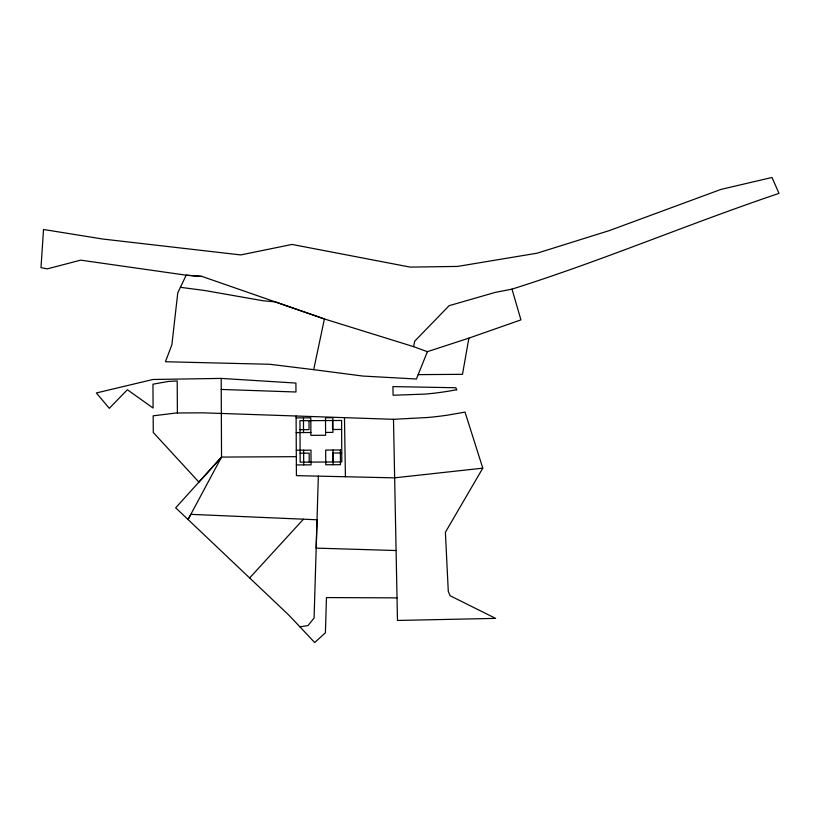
<?xml version="1.0" encoding="UTF-8"?>
<svg xmlns="http://www.w3.org/2000/svg" width="820" height="820" viewBox="0 0 820 820"><rect width="100%" height="100%" fill="white"/><g stroke="black" fill="none" stroke-linecap="round" stroke-linejoin="round"><path stroke-width="1.23" d="M318.344 476.143L316.171 548.129L395.998 550.528M468.896 338.127L427.384 351.678L413.618 346.655L414.705 341.181L449.134 305.675L495.208 292.402L511.987 289.122L520.936 319.882L468.896 338.127L462.49 374.33L418.159 374.627M201.966 276.442L186.201 275.182L177.766 292.863L171.882 344.748L165.445 361.743L269.749 364.275L313.691 369.666L324.402 318.959L201.956 276.422L186.201 275.192L80.667 260.145L47.242 268.878L41 267.638L43.521 229.477L102.654 239.02L240.742 254.928L292.063 244.442L410.195 267.105L457.519 266.428L537.049 253.206L609.516 230.533L720.903 189.43L771.999 177.468L779 193.376C689.364 223.573 602.228 260.729 511.987 289.122M427.384 351.678L416.406 379.014L362.788 376.052L313.691 369.666M296.317 456.668L221.533 457.078L188.057 519.521L190.845 514.345L317.032 519.778L314.091 617.952L308.084 625.537L299.915 626.828L289.07 615.338L175.685 507.816L221.533 457.078L221.185 378.409L152.95 379.486L96.36 392.954L109.296 408.339L127.377 389.726L153.094 408.042L152.95 384.201L168.356 381.443L177.202 380.941L177.386 412.983M482.785 468.158L445.393 532.262L448.284 591.415L450.149 595.761L495.608 618.382L397.474 620.453L393.487 419.317L427.404 417.513A338.609 338.609 0 0 0 448.079 415.063L465.022 412.091L482.785 468.158L394.461 477.855L296.42 475.641L296.102 416.017M221.533 457.078L198.911 482.109L153.278 432.478L153.155 415.832L176.238 412.983L203.227 412.839L393.487 419.317M249.731 577.854L303.431 519.193M296.102 417.892L310.811 417.821L310.903 435.348L325.601 435.266L325.509 417.739L332.858 417.698L332.93 432.396L325.581 432.437M299.997 429.67L309.058 429.629L309.007 420.65M341.632 429.444L332.571 429.495L332.53 420.527M296.184 432.591L310.882 432.519M296.276 450.231L310.985 450.149L311.057 464.858L296.358 464.93M300.12 453.193L309.181 453.142L309.232 462.111M341.766 452.968L332.705 453.019L332.746 461.988M396.993 597.872L326.462 597.575L325.407 632.804L314.675 642.531L299.915 626.828M221.236 389.438L295.969 392.001L295.917 383.063L221.185 378.409M180.41 287.308L204.928 290.536L262.902 300.735L275.192 301.883L324.402 318.959L413.618 346.655M344.482 417.636L345.415 476.748M333.033 450.036L333.104 464.735M303.462 417.851L303.533 432.55M303.625 450.19L303.707 464.889M456.689 389.746L448.437 391.202A317.473 317.473 0 0 1 425.354 394.082L393.087 395.25L392.944 386.599L455.848 387.747L456.689 389.746M341.591 420.476L299.946 420.701L300.171 462.162L341.807 461.937L341.591 420.476M340.382 449.995L325.683 450.077L325.755 464.776L340.454 464.694L340.382 449.995"/></g></svg>
